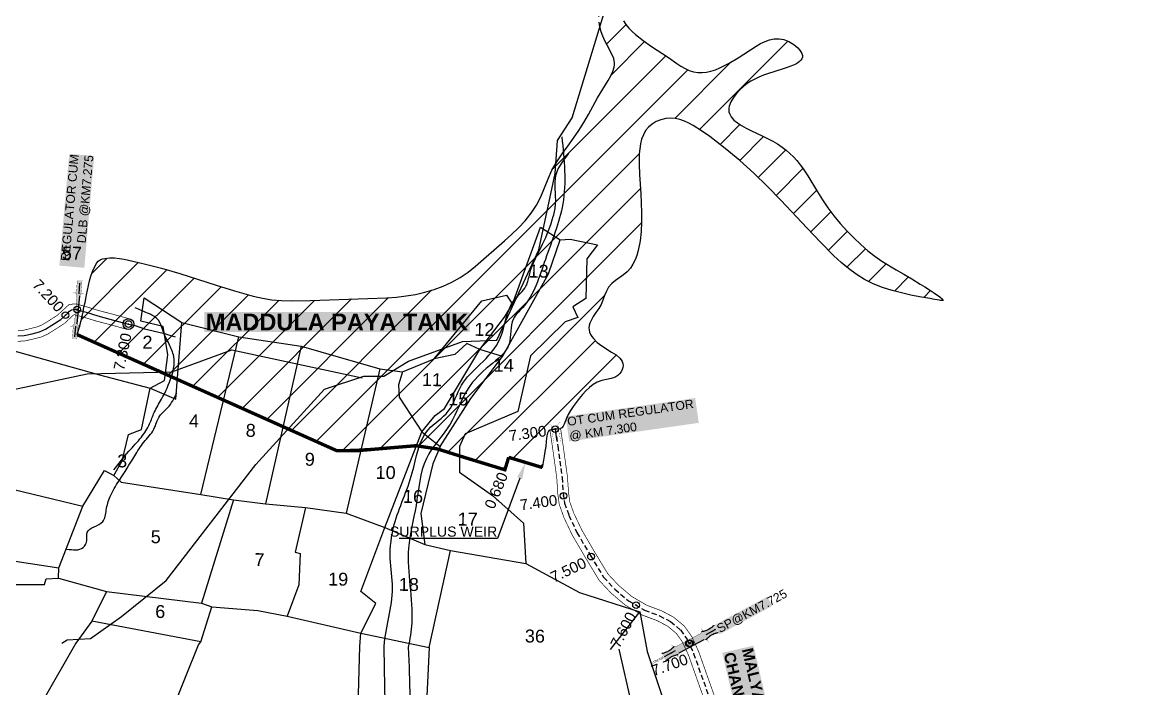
# Model space of a CAD drawing. Header units: inches. Extents: x 200798 to 217883, y 1619867 to 1626420.
# Drawn here: x 203140 to 204803, y 1623273 to 1624264 of the extents above; entities that cross this region are included whole.
import ezdxf
from ezdxf import colors
from ezdxf.entities.mleader import LeaderData, LeaderLine
from ezdxf.enums import TextEntityAlignment as Align
from ezdxf.math import Vec2, Vec3

# ---------------------------------------------------------------- set-up
doc = ezdxf.new("R2010")
doc.units = ezdxf.units.IN
doc.header["$LTSCALE"] = 15
doc.header["$MEASUREMENT"] = 0
doc.header["$PDMODE"] = 32
doc.header["$PDSIZE"] = 10
doc.linetypes.add('ACAD_ISO02W100', pattern=[15, 12, -3])
doc.linetypes.add('HIDDEN2', pattern=[0.1875, 0.125, -0.0625])
for name, color, linetype in [('CANAL1', 7, 'Continuous'), ('CHANAGE', 1, 'Continuous'), ('DIMENSION', 7, 'Continuous'), ('PLOT', 7, 'Continuous'), ('POINT', 2, 'Continuous'), ('ROAD', 1, 'Continuous'), ('STREAM', 4, 'Continuous'), ('STRUCTURE', 5, 'Continuous'), ('text2', 7, 'Continuous'), ('Unknown_Line_Type', 7, 'Continuous')]:
    doc.layers.add(name, color=color, linetype=linetype)
doc.styles.get("Standard").update_dxf_attribs({"font": 'arial.ttf'})
doc.dimstyles.get("Standard").update_dxf_attribs({"dimtxt": 0.18, "dimasz": 0.18, "dimexe": 0.18, "dimexo": 0.0625, "dimgap": 0.09, "dimtad": 0, "dimtih": 1, "dimtoh": 1, "dimdec": 4, "dimzin": 0, "dimdsep": 46, "dimtxsty": 'Standard', "dimcen": 0.09, "dimadec": 0, "dimazin": 0, "dimtfac": 1, "dimtdec": 4, "dimtofl": 0, "dimtmove": 0, "dimatfit": 3, "dimfxl": 1, "dimtolj": 1, "dimtzin": 0, "dimarcsym": 0})

# ---------------------------------------------------------------- blocks, each defined once
blk = doc.blocks.new('SLB')
at = {"layer": 'STRUCTURE'}
h = blk.add_hatch(dxfattribs=at)
h.set_pattern_fill('DOTS', color=6, scale=20, angle=320.3722, style=0)
h.set_pattern_definition([(320.372247934, (-159.4327, -72.9564), (1.2786241598, 0.5641323054), [0, -1.25])])
h.paths.add_polyline_path([(769699.5, 1706871.1), (769699.5, 1706861.1), (769729.1, 1706861.1), (769732.1, 1706863.1), (769792.1, 1706863.1), (769795.1, 1706861.1), (769824.7, 1706861.1), (769824.7, 1706871.1), (769795.1, 1706871.1), (769792.1, 1706869.1), (769732.1, 1706869.1), (769729.1, 1706871.1)])
at = {"layer": 'STRUCTURE', "color": 6, "linetype": 'ACAD_ISO02W100', "ltscale": 0.5, "const_width": 0.5}
for points in [[(769699.5, 1706871.1), (769729.1, 1706871.1)], [(769699.5, 1706861.1), (769729.1, 1706861.1)], [(769795.1, 1706871.1), (769824.7, 1706871.1)], [(769795.1, 1706861.1), (769824.7, 1706861.1)]]:
    blk.add_lwpolyline(points, dxfattribs=at)
at = {"layer": 'STRUCTURE', "color": 6, "const_width": 0.628}
for points in [[(769726.1, 1706877.1), (769726.1, 1706873.1), (769732.1, 1706869.1), (769792.1, 1706869.1), (769798.1, 1706873.1), (769798.1, 1706877.1)], [(769726.1, 1706855.1), (769726.1, 1706859.1), (769732.1, 1706863.1), (769792.1, 1706863.1), (769798.1, 1706859.1), (769798.1, 1706855.1)]]:
    blk.add_lwpolyline(points, dxfattribs=at)
at = {"layer": 'STRUCTURE', "color": 6}
blk.add_lwpolyline([(769732.1, 1706863.1), (769792.1, 1706863.1)], dxfattribs=at)
blk.add_lwpolyline([(769732.1, 1706863.1), (769792.1, 1706863.1)], dxfattribs=at)
at = {"layer": 'STRUCTURE', "color": 0}
blk.add_circle((769762.1, 1706866.1), 1.24, dxfattribs=at)
for points in [[(769703.8, 1706866), (769726.7, 1706866)], [(769818.6, 1706865.8), (769795.7, 1706865.8)]]:
    blk.add_leader(points, dimstyle='Standard', override={"dimasz": 10, "dimgap": 0.09, "dimtad": 0}, dxfattribs=at)
blk = doc.blocks.new('SP')
at = {"layer": 'STRUCTURE'}
h = blk.add_hatch(dxfattribs=at)
h.set_pattern_fill('DASH', color=256, scale=8, style=0)
edge = h.paths.add_edge_path()
edge.add_spline(control_points=[(769825.7, 1706742.1), (769825.3, 1706741.8), (769823.8, 1706740.8), (769820.9, 1706740.3), (769817, 1706739.7), (769811.4, 1706738.9), (769804, 1706739.7), (769798.4, 1706741), (769795.6, 1706741.6)], knot_values=[0, 0, 0, 0, 1.613557, 5.24513, 8.624976, 13.470124, 22.190216, 30.746377, 30.746377, 30.746377, 30.746377], degree=3, periodic=0)
edge.add_line((769795.6, 1706741.6), (769792.6, 1706739.6))
edge.add_line((769792.6, 1706739.6), (769732.6, 1706739.6))
edge.add_line((769732.6, 1706739.6), (769729.6, 1706741.6))
edge.add_spline(control_points=[(769729.6, 1706741.6), (769726.9, 1706740.9), (769721.3, 1706739.5), (769713.9, 1706738.5), (769708.3, 1706739.1), (769704.4, 1706739.6), (769701.5, 1706740), (769700, 1706741), (769699.5, 1706741.3)], knot_values=[0, 0, 0, 0, 8.556161, 17.276253, 22.121402, 25.501247, 29.13282, 30.746377, 30.746377, 30.746377, 30.746377], degree=3, periodic=0)
edge.add_line((769699.5, 1706741.3), (769699.5, 1706722.1))
edge.add_spline(control_points=[(769699.5, 1706722.1), (769700, 1706722.4), (769701.4, 1706723.4), (769704.3, 1706724), (769708.2, 1706724.5), (769713.8, 1706725.3), (769721.2, 1706724.5), (769726.8, 1706723.3), (769729.6, 1706722.6)], knot_values=[0, 0, 0, 0, 1.613557, 5.24513, 8.624976, 13.470124, 22.190216, 30.746377, 30.746377, 30.746377, 30.746377], degree=3, periodic=0)
edge.add_line((769729.6, 1706722.6), (769732.6, 1706724.6))
edge.add_line((769732.6, 1706724.6), (769792.6, 1706724.6))
edge.add_line((769792.6, 1706724.6), (769795.6, 1706722.6))
edge.add_spline(control_points=[(769795.6, 1706722.6), (769798.4, 1706723.3), (769803.9, 1706724.8), (769811.3, 1706725.8), (769817, 1706725.1), (769820.9, 1706724.7), (769823.8, 1706724.2), (769825.2, 1706723.3), (769825.7, 1706723)], knot_values=[0, 0, 0, 0, 8.556161, 17.276253, 22.121402, 25.501247, 29.13282, 30.746377, 30.746377, 30.746377, 30.746377], degree=3, periodic=0)
edge.add_line((769825.7, 1706723), (769825.7, 1706742.1))
h.paths.add_polyline_path([(769764.2, 1706732.1, -1), (769761.1, 1706732.1, -1)], flags=0)
h.paths.add_polyline_path([(769761.1, 1706732.1, 1), (769764.2, 1706732.1, 1)], flags=16)
at = {"layer": 'STRUCTURE', "const_width": 0.628}
for points in [[(769726.6, 1706747.6), (769726.6, 1706743.6), (769732.6, 1706739.6), (769792.6, 1706739.6), (769798.6, 1706743.6), (769798.6, 1706747.6)], [(769726.6, 1706716.6), (769726.6, 1706720.6), (769732.6, 1706724.6), (769792.6, 1706724.6), (769798.6, 1706720.6), (769798.6, 1706716.6)]]:
    blk.add_lwpolyline(points, dxfattribs=at)
at = {"layer": 'STRUCTURE', "color": 3}
blk.add_lwpolyline([(769732.6, 1706724.6), (769792.6, 1706724.6)], dxfattribs=at)
blk.add_lwpolyline([(769732.6, 1706724.6), (769792.6, 1706724.6)], dxfattribs=at)
at = {"layer": 'STRUCTURE', "color": 0}
blk.add_circle((769762.6, 1706732.1), 1.55, dxfattribs=at)
at = {"layer": 'STRUCTURE'}
for points in [[(769699.5, 1706741.3), (769700.9, 1706740.5), (769704.4, 1706739.6), (769707.8, 1706739.2), (769712.6, 1706738.8), (769721.3, 1706739.7), (769729.6, 1706741.6)], [(769699.5, 1706722.1), (769700.9, 1706723), (769704.4, 1706724), (769707.7, 1706724.5), (769712.5, 1706725), (769721.2, 1706724.4), (769729.6, 1706722.6)], [(769825.7, 1706742.1), (769824.3, 1706741.3), (769820.8, 1706740.3), (769817.5, 1706739.8), (769812.7, 1706739.2), (769804, 1706739.9), (769795.6, 1706741.6)], [(769825.7, 1706723), (769824.3, 1706723.8), (769820.8, 1706724.7), (769817.4, 1706725.1), (769812.6, 1706725.5), (769803.9, 1706724.6), (769795.6, 1706722.6)]]:
    blk.add_spline(points, degree=3, dxfattribs=at)
at = {"layer": 'STRUCTURE', "color": 0}
blk.add_text('STREAM', height=5, dxfattribs=at).set_placement((769684.3, 1706732.1), align=Align.MIDDLE_CENTER)
for points in [[(769727.4, 1706732.1), (769700.8, 1706732.1)], [(769824.4, 1706732.1), (769800.5, 1706732.1)]]:
    blk.add_leader(points, dimstyle='Standard', override={"dimasz": 10, "dimgap": 0.09, "dimtad": 0}, dxfattribs=at)
blk = doc.blocks.new('OT')
at = {"layer": 'STRUCTURE', "color": 190}
for points, const_width in [([(769775.2, 1706601.8), (769775.2, 1706597.8), (769769.2, 1706593.8), (769761.8, 1706593.8), (769754.4, 1706593.8), (769748.4, 1706597.8), (769748.4, 1706601.8)], 0.5), ([(769751.4, 1706595.8), (769729.4, 1706595.8)], 0.5), ([(769751.4, 1706579), (769729.4, 1706579)], 0.5), ([(769748.4, 1706573), (769748.4, 1706577), (769754.4, 1706581), (769761.8, 1706581), (769761.8, 1706581), (769761.8, 1706581), (769769.2, 1706581), (769775.2, 1706577), (769775.2, 1706573)], 0.5), ([(769761.8, 1706593.8), (769761.8, 1706581)], 2.5)]:
    blk.add_lwpolyline(points, dxfattribs=dict(at, const_width=const_width))
at = {"layer": 'STRUCTURE', "color": 0}
blk.add_circle((769761.8, 1706587.4), 1.87, dxfattribs=at)
blk.add_leader([(769732.6, 1706587.4), (769753.8, 1706587.4)], dimstyle='Standard', override={"dimasz": 10, "dimgap": 0.09, "dimtad": 0}, dxfattribs=at)

msp = doc.modelspace()

# ---------------------------------------------------------------- hatches: boundary and pattern name
at = {"layer": 'text2'}
h = msp.add_hatch(dxfattribs=at)
h.set_pattern_fill('ANSI31', color=5, scale=300)
h.paths.add_polyline_path([(203912.5, 1623602.2), (203862.5, 1623617.3), (203856.9, 1623598.8), (203756.5, 1623629.8), (203724.8, 1623634.6), (203606.5, 1623627.4), (203221.2, 1623799.7), (203226, 1623816.9), (203226.6, 1623819.5), (203227.3, 1623822.5), (203228, 1623825.7), (203228.8, 1623829.3), (203229.7, 1623833.3), (203230.6, 1623837.6), (203231.6, 1623842.4), (203232.7, 1623847.5), (203233.8, 1623853.1), (203235, 1623859.2), (203236.4, 1623865.7), (203237.8, 1623872.7), (203239.5, 1623879.7), (203241.5, 1623886.7), (203243.8, 1623893.5), (203246.6, 1623900), (203250.1, 1623906.4), (203252.4, 1623909), (203255.3, 1623910.9), (203258.7, 1623912.3), (203262.2, 1623913.2), (203269.5, 1623914.1), (203276.6, 1623914), (203283.7, 1623913.2), (203290.7, 1623911.9), (203318.6, 1623905.6), (203346.2, 1623898.6), (203373.5, 1623890.7), (203427.8, 1623873.3), (203455.1, 1623864.7), (203482.6, 1623857), (203496.5, 1623854), (203510.6, 1623851.7), (203524.7, 1623850.4), (203539, 1623849.9), (203567.6, 1623850.4), (203596, 1623851.5), (203624.5, 1623852.7), (203653.1, 1623853.4), (203681.6, 1623854.6), (203695.8, 1623855.7), (203710, 1623857.3), (203724, 1623859.7), (203737.9, 1623862.9), (203751.6, 1623866.9), (203765, 1623871.8), (203778.1, 1623877.7), (203790.5, 1623884.7), (203802.2, 1623892.8), (203813.3, 1623901.7), (203856.3, 1623939.2), (203866.9, 1623948.7), (203877.2, 1623958.6), (203887, 1623969.1), (203896, 1623980.3), (203903.7, 1623992.2), (203910.1, 1624004.9), (203921, 1624031.3), (203926.9, 1624044.2), (203934, 1624056.7), (203941.9, 1624068.6), (203950.4, 1624080.2), (203958.8, 1624091.7), (203966.8, 1624103.3), (203974.1, 1624115.1), (203981, 1624127.1), (203994.8, 1624151.9), (204002.4, 1624164.7), (204010.6, 1624177.8), (204014.4, 1624184.4), (204017.5, 1624191), (204019.5, 1624197.5), (204019.9, 1624200.8), (204020, 1624204.1), (204018.7, 1624210.6), (204016.1, 1624217), (204008.9, 1624230), (204005.4, 1624236.7), (204002.5, 1624243.4), (204000.1, 1624250.3), (203998.2, 1624257.3), (203996.9, 1624264.3), (203995.9, 1624271.4), (203995.5, 1624278.5), (203995.4, 1624285.7), (203996.5, 1624300.1), (203998.9, 1624314.3), (204002.7, 1624328.2), (204007.6, 1624341.6), (204013.5, 1624354.3), (204019.8, 1624366.4), (204022.7, 1624372.6), (204025.2, 1624379), (204027.1, 1624385.8), (204028.3, 1624393.1), (204028.7, 1624401), (204027.9, 1624409.7), (204026.1, 1624419.1), (204023.7, 1624428.6), (204021.2, 1624437.5), (204020.1, 1624441.4), (204019.2, 1624445), (204018.5, 1624448), (204018.2, 1624450.4), (204018.3, 1624452.1), (204018.9, 1624453), (204020.1, 1624453), (204021.7, 1624452.1), (204023.8, 1624450.5), (204026.2, 1624448.3), (204028.8, 1624445.4), (204031.5, 1624442.2), (204036.7, 1624434.8), (204041.1, 1624426.8), (204044.1, 1624419.1), (204045.5, 1624411.6), (204045.8, 1624404.3), (204045.1, 1624397.3), (204043.5, 1624390.3), (204039, 1624376.8), (204033.9, 1624363.2), (204029.2, 1624349.6), (204025.6, 1624335.8), (204023.2, 1624321.8), (204022.6, 1624314.6), (204022.5, 1624307.4), (204022.8, 1624300.2), (204023.7, 1624293), (204025.2, 1624285.9), (204027.2, 1624279.1), (204029.9, 1624272.6), (204033.1, 1624266.6), (204036.9, 1624261), (204041.3, 1624255.7), (204046, 1624250.7), (204051.2, 1624245.9), (204062.5, 1624237), (204074.7, 1624228.5), (204100, 1624211.7), (204112.4, 1624203.1), (204118.5, 1624199.1), (204124.7, 1624195.6), (204130.9, 1624192.7), (204137.1, 1624190.7), (204143.5, 1624189.6), (204150, 1624189.4), (204156.5, 1624190.1), (204163.1, 1624191.6), (204169.8, 1624193.7), (204176.5, 1624196.4), (204190.1, 1624203.3), (204203.6, 1624211.4), (204230.4, 1624228.8), (204237, 1624232.6), (204243.7, 1624235.8), (204250.5, 1624238.2), (204257.4, 1624239.6), (204264.4, 1624239.8), (204271.6, 1624238.5), (204279, 1624235.6), (204286.2, 1624231.3), (204292.4, 1624226.1), (204295, 1624223.4), (204297, 1624220.5), (204298.5, 1624217.8), (204299.2, 1624215.1), (204299.2, 1624212.5), (204298.4, 1624210.1), (204297, 1624207.9), (204294.9, 1624205.9), (204292.3, 1624203.9), (204289.2, 1624202.1), (204281.9, 1624198.8), (204273.6, 1624195.9), (204256.5, 1624190.6), (204248.7, 1624188.1), (204241.4, 1624185.5), (204234.6, 1624182.8), (204228.4, 1624179.9), (204222.4, 1624176.7), (204216.9, 1624173), (204211.5, 1624168.8), (204206.4, 1624163.9), (204201.4, 1624158.4), (204196.8, 1624152.3), (204193, 1624146), (204190.4, 1624139.7), (204189.8, 1624136.7), (204189.7, 1624133.8), (204190, 1624131.1), (204190.7, 1624128.5), (204193.3, 1624123.5), (204197.4, 1624118.9), (204202.6, 1624114.6), (204208.8, 1624110.6), (204215.8, 1624106.7), (204223.3, 1624102.9), (204239.3, 1624095.4), (204255, 1624087.5), (204262.2, 1624083.3), (204268.9, 1624078.8), (204275, 1624074.1), (204280.7, 1624069.1), (204285.9, 1624064), (204290.7, 1624058.7), (204299.4, 1624047.6), (204307.1, 1624036.1), (204321.5, 1624012.1), (204329, 1624000), (204337.1, 1623988.1), (204345.9, 1623976.3), (204355.3, 1623964.9), (204365.2, 1623953.9), (204375.4, 1623943.5), (204385.8, 1623933.7), (204396.4, 1623924.5), (204407, 1623916.3), (204417.5, 1623908.9), (204438.8, 1623895.9), (204450, 1623889.5), (204461.9, 1623882.7), (204474.5, 1623875), (204481.3, 1623870.8), (204488.3, 1623866.2), (204495.7, 1623861.2), (204503.3, 1623855.8), (204506.9, 1623853.1), (204508, 1623852), (204508.3, 1623851.1), (204507.8, 1623850.7), (204506.6, 1623850.6), (204504.7, 1623850.7), (204502.5, 1623850.9), (204493.1, 1623852.6), (204489.1, 1623853.3), (204485.6, 1623853.9), (204473.5, 1623856.2), (204460.5, 1623858.7), (204446.7, 1623861.7), (204432.5, 1623865.5), (204418.2, 1623870), (204404.4, 1623875.5), (204391.3, 1623882), (204379.1, 1623889.6), (204367.6, 1623898), (204356.6, 1623907.2), (204346.1, 1623916.9), (204326, 1623937.3), (204306.4, 1623958.3), (204267.1, 1623999.8), (204247.2, 1624020.1), (204226.9, 1624039.7), (204206.1, 1624058.6), (204184.4, 1624076.7), (204161.5, 1624094.2), (204149.4, 1624102.7), (204136.9, 1624110.8), (204130.5, 1624114.4), (204123.9, 1624117.4), (204117.2, 1624119.7), (204110.3, 1624121.2), (204103.2, 1624121.8), (204096, 1624121.2), (204088.9, 1624119.4), (204082, 1624116.7), (204075.8, 1624113), (204070.4, 1624108.4), (204066.1, 1624103.1), (204062.8, 1624097.1), (204060.2, 1624090.5), (204058.5, 1624083.5), (204057.3, 1624076.1), (204056.7, 1624068.5), (204056.5, 1624053.1), (204057, 1624038), (204058.8, 1624009.2), (204060.2, 1623981.4), (204060.2, 1623967.4), (204059.5, 1623953.3), (204057.8, 1623939.1), (204055, 1623924.8), (204053, 1623917.7), (204050.5, 1623910.9), (204047.3, 1623904.4), (204043.4, 1623898.5), (204038.7, 1623893.3), (204033.1, 1623888.7), (204021.2, 1623880.3), (204015.7, 1623875.8), (204011.1, 1623870.6), (204007.7, 1623864.5), (204005.1, 1623857.9), (204002.7, 1623851), (203999.8, 1623844.5), (203996.3, 1623838.4), (203992.3, 1623832.5), (203988.2, 1623826.5), (203984.5, 1623820), (203983.1, 1623816.7), (203982.1, 1623813.4), (203981.7, 1623810), (203982, 1623806.7), (203982.8, 1623803.4), (203984.3, 1623800.2), (203986.2, 1623797.1), (203988.5, 1623794), (203994.3, 1623788.3), (204001.1, 1623783.2), (204015.6, 1623773.9), (204022.2, 1623769.5), (204027.6, 1623764.8), (204029.7, 1623762.3), (204031.2, 1623759.8), (204032.3, 1623757), (204032.6, 1623754.1), (204032.3, 1623751.1), (204031.2, 1623747.8), (204029.5, 1623744.6), (204027.3, 1623741.5), (204024.6, 1623738.9), (204021.6, 1623736.8), (204018.3, 1623735.4), (204014.9, 1623734.4), (204007.8, 1623733.2), (204000.8, 1623731.8), (203994.3, 1623729.2), (203988.2, 1623725.6), (203982.5, 1623721.2), (203977.1, 1623716.2), (203972.1, 1623710.7), (203967.4, 1623704.8), (203958.6, 1623692.9), (203954.5, 1623687.1), (203950.7, 1623681.1), (203947.8, 1623674.2), (203945.2, 1623666.8), (203943.6, 1623663.6), (203941.4, 1623661.1), (203938.5, 1623659.6), (203935, 1623659.1), (203927.4, 1623658.7), (203924.2, 1623657.9), (203921.8, 1623656), (203920.3, 1623653.1), (203919.3, 1623649.5), (203918.3, 1623641.3), (203917.5, 1623633.3), (203916.5, 1623626), (203915.5, 1623619.2), (203914.4, 1623613), (203913.4, 1623607.3)])

# ---------------------------------------------------------------- linework, layer by layer
at = {"layer": 'CANAL1', "color": 1, "linetype": 'HIDDEN2', "ltscale": 4, "const_width": 1}
msp.add_lwpolyline([(203132.8, 1623797.8), (203142, 1623798.4), (203153.9, 1623801.1), (203165, 1623803.9), (203173.7, 1623807.8), (203183.5, 1623813.9), (203196.6, 1623822.3), (203206.9, 1623831.9), (203209.8, 1623834.5), (203212.5, 1623836.9), (203218.6, 1623837.5), (203222.9, 1623836.2), (203234.2, 1623833.1), (203251.8, 1623827.6), (203269.5, 1623823), (203295.3, 1623815.9), (203297.2, 1623815.5)], dxfattribs=at)
at = {"layer": 'CANAL1', "color": 200, "const_width": 1}
for points in [[(203133.2, 1623805.8), (203140.8, 1623806.3), (203152, 1623808.9), (203162.4, 1623811.5), (203169.9, 1623814.9), (203179.3, 1623820.7), (203191.7, 1623828.7), (203201.5, 1623837.7), (203204.4, 1623840.4), (203209.2, 1623844.7), (203219.4, 1623845.6), (203225.1, 1623843.9), (203236.4, 1623840.7), (203253.9, 1623835.3), (203271.5, 1623830.8), (203297.2, 1623823.7), (203299, 1623823.3)], [(203132.5, 1623789.8), (203143.1, 1623790.4), (203155.8, 1623793.3), (203167.7, 1623796.3), (203177.5, 1623800.7), (203187.8, 1623807.2), (203201.5, 1623816), (203212.4, 1623826), (203215.1, 1623828.6), (203215.9, 1623829.2), (203217.8, 1623829.4), (203220.6, 1623828.5), (203231.9, 1623825.4), (203249.6, 1623819.9), (203267.4, 1623815.3), (203293.4, 1623808.1), (203295.6, 1623807.7)], [(203923.8, 1623658.2), (203927.6, 1623632.8), (203934, 1623586.7), (203935.5, 1623563.3), (203937.7, 1623547.4), (203944.5, 1623528.2), (203956.9, 1623501.9), (203977.1, 1623467.4), (203997.3, 1623434), (204014.9, 1623415.3), (204036, 1623397.4), (204061, 1623382.8), (204083.2, 1623374.5), (204098.7, 1623366.3), (204112, 1623355.2), (204120.9, 1623342.5), (204130, 1623322.8), (204158.2, 1623243.1)], [(203939.7, 1623660.1), (203943.4, 1623635), (203949.9, 1623588.3), (203951.5, 1623564.9), (203953.3, 1623551.2), (203959.3, 1623534.3), (203971.1, 1623509.4), (203990.8, 1623475.6), (204010.1, 1623443.8), (204026, 1623426.9), (204045.3, 1623410.5), (204067.9, 1623397.3), (204089.8, 1623389.1), (204107.6, 1623379.7), (204123.9, 1623366.1), (204134.9, 1623350.4), (204144.8, 1623328.8), (204173.3, 1623248.5)]]:
    msp.add_lwpolyline(points, dxfattribs=at)
at = {"layer": 'CANAL1', "color": 3, "linetype": 'HIDDEN2', "ltscale": 4}
msp.add_lwpolyline([(203931.7, 1623659.3), (203935.5, 1623633.9), (203942, 1623587.5), (203943.5, 1623564.1), (203945.5, 1623549.3), (203951.9, 1623531.3), (203964, 1623505.6), (203984, 1623471.5), (204003.7, 1623438.9), (204020.4, 1623421.1), (204040.6, 1623404), (204064.5, 1623390.1), (204086.5, 1623381.8), (204103.2, 1623373), (204118, 1623360.6), (204127.9, 1623346.4), (204137.4, 1623325.8), (204165.7, 1623245.8), (204190.4, 1623179), (204196.4, 1623162.3), (204197.8, 1623152.5)], dxfattribs=at)
at = {"layer": 'CANAL1', "color": 1, "linetype": 'HIDDEN2', "ltscale": 4}
msp.add_lwpolyline([(203931.7, 1623659.3), (203935.5, 1623633.9), (203942, 1623587.5), (203943.5, 1623564.1), (203945.5, 1623549.3), (203951.9, 1623531.3), (203964, 1623505.6), (203984, 1623471.5), (204003.7, 1623438.9), (204020.4, 1623421.1), (204040.6, 1623404), (204064.5, 1623390.1), (204086.5, 1623381.8), (204103.2, 1623373), (204118, 1623360.6), (204127.9, 1623346.4), (204137.4, 1623325.8), (204165.7, 1623245.8), (204190.4, 1623179), (204196.4, 1623162.3), (204197.8, 1623152.5)], dxfattribs=at)
at = {"layer": 'PLOT'}
for points in [[(203119.8, 1623777.8), (203254, 1623740.1), (203329.7, 1623720.4), (203350.9, 1623731.5), (203355.9, 1623769.7), (203348.9, 1623811.9), (203315.8, 1623819.8), (203320.8, 1623854.3), (203376.8, 1623817.6), (203461.5, 1623796.3), (203553.9, 1623782.4), (203670.8, 1623748.7), (203704.6, 1623744.6), (203751.5, 1623763.6), (203822.5, 1623849.9), (203859.5, 1623858.5), (203868.3, 1623844.9), (203909.8, 1623959.7), (203938.9, 1623940.6), (203954, 1623941.9), (203994.5, 1623933.2), (203978.5, 1623912.3), (203977, 1623853.7), (203958.1, 1623841.1), (203965.4, 1623825.3), (203946.5, 1623818.7), (203894.8, 1623768.2), (203876, 1623685.4), (203797.9, 1623652.2), (203789.6, 1623633.4), (203789.2, 1623595.5), (203838.5, 1623560.8), (203884.7, 1623519.4), (203887.8, 1623459.5), (203967.7, 1623416.1), (204057.6, 1623387.8), (204068.6, 1623328.4)], [(203704.6, 1623744.6), (203698.7, 1623724.9), (203699.5, 1623707), (203733.3, 1623655.3), (203760.7, 1623633.5), (203806.1, 1623704.7), (203853.5, 1623767.1), (203921.7, 1623890.1), (203938.9, 1623940.6)], [(203641, 1623335.9), (203642.7, 1623355.6), (203665.1, 1623400.1), (203642.7, 1623417.8), (203678.4, 1623513), (203733.3, 1623655.3), (203753, 1623679.7), (203767, 1623689.8), (203819.8, 1623777.8), (203856.3, 1623826), (203868.3, 1623844.9)], [(203193.1, 1623437.8), (203193.9, 1623452.8), (203229.6, 1623544.5), (203261.6, 1623597.7), (203275.3, 1623590.3), (203288, 1623612), (203297.1, 1623651.5), (203316.8, 1623658.8), (203329.7, 1623720.4), (203367.5, 1623703.7), (203376.8, 1623817.6)], [(203404.7, 1623562.2), (203461.5, 1623796.3)], [(203553.9, 1623782.4), (203501, 1623548.3)], [(203853.5, 1623767.1), (203819.8, 1623777.8), (203800.5, 1623786.4), (203782.4, 1623770.3), (203751.5, 1623763.6)], [(203670.8, 1623748.7), (203621, 1623534.3)], [(203760.7, 1623633.5), (203749.7, 1623607.5), (203731.9, 1623534), (203737.7, 1623487.5)], [(202903.6, 1623606.6), (203081.1, 1623580.6), (203229.6, 1623544.5)], [(203275.3, 1623590.3), (203286.2, 1623580.4), (203404.7, 1623562.2), (203453.4, 1623554), (203501, 1623548.3), (203560.4, 1623542.7), (203621, 1623534.3), (203678.4, 1623513), (203737.7, 1623487.5), (203775.9, 1623478.9)], [(203453.4, 1623554), (203406, 1623400.3)], [(203560.4, 1623542.7), (203545.3, 1623476.2), (203552.3, 1623474.5), (203550.7, 1623427.6), (203533, 1623381.3)], [(202875.4, 1623501.7), (203193.9, 1623452.8)], [(203744.4, 1623334.7), (203775.9, 1623478.9), (203887.8, 1623459.5)], [(202958.5, 1623343.9), (202988.9, 1623428), (203172.5, 1623428.2), (203174.8, 1623436.5), (203193.1, 1623437.8), (203264.5, 1623417.9), (203406, 1623400.3), (203421.2, 1623394.8), (203489.7, 1623389.4), (203533, 1623381.3), (203642.7, 1623355.6), (203744.4, 1623334.7)], [(203264.5, 1623417.9), (203242.6, 1623373.9), (203218.9, 1623340.9)], [(203401.5, 1623338.7), (203405, 1623343.1), (203421.2, 1623394.8)], [(204013.9, 1623331.5), (204057.6, 1623387.8)], [(203405, 1623343.1), (203242.6, 1623373.9)], [(203218.9, 1623340.9), (203071.5, 1623083.5), (203063, 1622947.4), (203049.1, 1622908.7), (203013.2, 1622813.4), (202939.7, 1622706.9), (202904.7, 1622667.5)], [(203377.8, 1622886.9), (203414, 1622958.5), (203438.4, 1623032.9), (203312.5, 1623093.8), (203322.1, 1623141.3), (203401.5, 1623338.7)], [(203482.4, 1622333), (203526.6, 1622385.6), (203572.6, 1622484.5), (203568.4, 1622514.4), (203573.4, 1622565.8), (203596.3, 1622573.8), (203647.6, 1622676.8), (203680.3, 1622745.9), (203673.6, 1622828.4), (203653.2, 1622909.8), (203652.4, 1623011.9), (203659.3, 1623069.9), (203663.1, 1623125.5), (203636.3, 1623158.5), (203641, 1623335.9)], [(203744.4, 1623334.7), (203730.6, 1623044.8), (203731.9, 1622837)], [(203796.2, 1622842.2), (203923.3, 1622892.3), (203962.5, 1622903.8), (204048.5, 1622961.3), (204063.6, 1623171.3), (204027, 1623332.2)], [(204068.6, 1623328.4), (204121.6, 1623169.3), (204124, 1622965.6), (204332.1, 1622626.3), (204332.3, 1622587.9), (204361.4, 1622528.3), (204418.9, 1622490.3), (204456.7, 1622463.8), (204422.3, 1622282.2)]]:
    msp.add_lwpolyline(points, dxfattribs=at)
at = {"layer": 'POINT'}
for p in [(203221, 1623837, 154), (203931.7, 1623659.3), (204132, 1623341, 156)]:
    msp.add_point(p, dxfattribs=at)
at = {"layer": 'POINT', "color": 3}
for p in [(203944, 1623560.1), (203985, 1623469.7), (204051.9, 1623397.4), (204130.6, 1623340.6)]:
    msp.add_point(p, dxfattribs=at)
at = {"layer": 'ROAD'}
for points in [[(203198.4, 1623341.1), (203206.1, 1623346.1), (203241, 1623347.9), (203286.9, 1623380.8), (203353.2, 1623434.4), (203486.8, 1623606.5), (203588.6, 1623718.6), (203647.2, 1623738.1), (203677, 1623737.8), (203713.7, 1623760.4), (203794, 1623789.4), (203845.1, 1623791.6), (203907.3, 1623925.7), (203931.7, 1624039.3), (203935.1, 1624088.7), (203956.8, 1624122.1), (204096.6, 1624581.9), (204172.2, 1624658.5), (204261.1, 1624767.9), (204330.9, 1624836), (204803.5, 1625441)], [(201938.4, 1623719.6), (202126.6, 1623681.6), (202246.8, 1623667.1), (202398.2, 1623697.4), (202553.9, 1623724.4), (202653.5, 1623725.7), (202735.7, 1623744.8), (202962.7, 1623720.3), (203109.8, 1623714.7), (203235.7, 1623741.3), (203361.8, 1623744.3), (203451.1, 1623777), (203644.5, 1623735.4)]]:
    msp.add_lwpolyline(points, dxfattribs=at)
at = {"layer": 'STREAM'}
for points, knots in [([(203941.6, 1624093.7), (203945, 1624060), (203951.5, 1623997.1), (203915.9, 1623914.6), (203899.1, 1623852.7), (203862.7, 1623820.5), (203870, 1623780.7), (203831.9, 1623753.2), (203796.2, 1623718.6), (203779.5, 1623663.4), (203731.1, 1623616.3), (203727.7, 1623547.2), (203705.1, 1623467.5), (203723.7, 1623395.4), (203715.6, 1623346.9), (203713.3, 1623335.1)], [0, 0, 0, 0, 5.17922, 9.680954, 13.838452, 14.930264, 16.887242, 19.183795, 21.57736, 24.672647, 27.888265, 31.632595, 34.972046, 40.789098, 42.668413, 42.668413, 42.668413, 42.668413]), ([(203677.2, 1623335.5), (203677.2, 1623335.8), (203679.5, 1623365.2), (203695.1, 1623408.6), (203683.8, 1623469.1), (203691.9, 1623528.5), (203722, 1623587.3), (203729.9, 1623656.4), (203778.2, 1623683), (203788.4, 1623726.7), (203822.4, 1623756.8), (203857.8, 1623794.8), (203858.6, 1623845.8), (203890, 1623868.4), (203894.5, 1623900.6), (203913.6, 1623932.8), (203927.3, 1623967.4), (203934.9, 1624001.9), (203926.5, 1624036.8), (203943.7, 1624058.8), (203951.8, 1624069.2)], [129.039603, 129.039603, 129.039603, 129.039603, 129.091605, 133.652555, 135.936289, 138.568006, 142.810557, 146.372791, 148.48602, 150.737483, 152.907876, 155.468077, 158.634315, 160.007501, 161.042722, 163.515014, 165.81854, 166.819645, 169.009358, 170.97095, 170.97095, 170.97095, 170.97095]), ([(203713.3, 1623335.1), (203719.4, 1623166.7), (203710.4, 1623121.5), (203702.8, 1623043.3), (203702.2, 1622950), (203697.3, 1622878.5), (203730.1, 1622822), (203712.7, 1622765.1), (203731, 1622697.6), (203692.6, 1622645.5), (203657.8, 1622593.9), (203645.8, 1622538.8), (203650.6, 1622475.8), (203583.6, 1622442), (203560.9, 1622374), (203528.1, 1622300.4), (203456.4, 1622269.5), (203408.6, 1622209.6), (203344.2, 1622158.2), (203258.3, 1622106.8), (203214.1, 1622010.1), (203153.1, 1621930.7), (203070.1, 1621890.2), (202962.7, 1621926.1), (202955.2, 1621815.1), (202949.5, 1621739.1), (202901.7, 1621657.8), (202822.7, 1621650.6), (202748.6, 1621617.2), (202674.2, 1621601.9), (202593, 1621534), (202636.1, 1621437.7), (202643.9, 1621356.1), (202644.4, 1621303.8), (202646.6, 1621244.1), (202618.2, 1621188.5), (202578.3, 1621137.2), (202538.2, 1621098.9), (202490.3, 1621039.2), (202447, 1621005.5), (202416.1, 1620981.4)], [3114.346054, 3114.346054, 3114.346054, 3114.346054, 3193.735638, 3551.129199, 3860.237759, 4091.818524, 4212.253611, 4457.177755, 4617.051632, 4846.70395, 5023.899045, 5212.94387, 5382.461137, 5568.906108, 5838.426719, 6049.483577, 6310.152673, 6539.289079, 6771.900422, 7096.627169, 7466.504332, 7759.012172, 8032.626799, 8327.488701, 8551.314179, 8873.504696, 9132.118729, 9339.457715, 9587.947941, 9909.075697, 10059.676047, 10522.132654, 10699.888244, 10862.269999, 11019.443436, 11262.635003, 11432.845417, 11641.186226, 11789.587045, 12160.95051, 12160.95051, 12160.95051, 12160.95051]), ([(202435.7, 1621015.3), (202450.6, 1621026.8), (202482.7, 1621051.6), (202522.6, 1621102.2), (202556.7, 1621149.8), (202608.7, 1621199.3), (202625.2, 1621281.2), (202616.4, 1621368.9), (202611.8, 1621446), (202598.8, 1621507.4), (202578, 1621567), (202629.5, 1621632.6), (202691.2, 1621607.5), (202743.4, 1621634.2), (202790.4, 1621662.1), (202843.3, 1621689.8), (202907.8, 1621699.9), (202914.2, 1621762.8), (202937.5, 1621827.3), (202924.6, 1621897.8), (202968.7, 1621964.9), (202964.6, 1622031), (202950.9, 1622096), (202979.1, 1622138), (203028.6, 1622176.7), (203103.8, 1622164.8), (203206.5, 1622150.8), (203294.2, 1622164.1), (203377, 1622189.8), (203394.6, 1622240.7), (203444.9, 1622258), (203474.2, 1622317.9), (203538.2, 1622367.8), (203584.7, 1622443.9), (203593.9, 1622519), (203624.9, 1622566.5), (203634.9, 1622626.8), (203680.2, 1622673.6), (203714.2, 1622738.1), (203705.7, 1622795.8), (203696.2, 1622842.2), (203687.7, 1622886.1), (203654.4, 1622951.4), (203690, 1623036.9), (203684.5, 1623118.4), (203680.6, 1623160.1), (203677.2, 1623335.5)], [0, 0, 0, 0, 179.244014, 385.375465, 610.367919, 738.208002, 1061.49559, 1348.332001, 1588.767154, 1791.561908, 1953.150964, 2164.277418, 2412.453087, 2483.826412, 2713.081484, 2934.241978, 3064.500984, 3275.926997, 3434.350673, 3739.734995, 3899.215539, 4169.768214, 4346.045987, 4508.665109, 4618.232938, 4931.881667, 5164.976515, 5621.231737, 5778.937304, 5942.790141, 6079.183836, 6250.02023, 6546.641575, 6848.703159, 7069.783153, 7254.860428, 7377.927314, 7639.223077, 7857.343013, 8043.949206, 8177.278168, 8311.876833, 8469.209287, 8852.954357, 9108.894869, 9250.090542, 9250.090542, 9250.090542, 9250.090542])]:
    msp.add_open_spline(points, degree=3, knots=knots, dxfattribs=at)
for points in [[(203275.6, 1623598.6), (203297.8, 1623626.3), (203316.6, 1623647.5), (203328.6, 1623667), (203335.6, 1623684.1), (203346.2, 1623703.6), (203361.3, 1623737.9), (203364.3, 1623749.3), (203364.5, 1623767.5), (203357.9, 1623785.4), (203348.2, 1623806.3), (203341.9, 1623821.4), (203328.4, 1623830.5), (203307.1, 1623839.6)], [(203205.5, 1623481), (203229.9, 1623483.2), (203235.4, 1623493.9), (203235.9, 1623505.6), (203259, 1623521.8), (203264.2, 1623538.9), (203270.1, 1623559.2), (203283.3, 1623582.6), (203306.6, 1623619.4), (203320.1, 1623639.9), (203335, 1623659.1), (203343.8, 1623679), (203355.4, 1623691), (203369.2, 1623713)]]:
    msp.add_spline(points, degree=3, dxfattribs=at)
at = {"layer": 'text2', "color": 1, "const_width": 5, "elevation": 154}
msp.add_lwpolyline([(203221.2, 1623799.7), (203606.5, 1623627.4), (203640.6, 1623627.5), (203689.8, 1623631.7), (203724.8, 1623634.6), (203756.5, 1623629.8), (203797.3, 1623617), (203856.9, 1623598.8), (203862.5, 1623617.3)], dxfattribs=at)
at = {"layer": 'text2', "color": 5, "const_width": 5, "elevation": 154}
msp.add_lwpolyline([(203862.5, 1623617.3), (203912.5, 1623602.2)], dxfattribs=at)
at = {"layer": 'text2', "color": 5}
for points in [[(203912.5, 1623602.2, 3.3), (203862.5, 1623617.3, 154), (203856.9, 1623598.8, 154), (203756.5, 1623629.8, 154), (203724.8, 1623634.6, 154), (203606.5, 1623627.4, 154), (203221.2, 1623799.7, 154), (203226, 1623816.9, 42.5), (203226.6, 1623819.5, 35.9), (203227.3, 1623822.5, 29.7), (203228, 1623825.7, 24.1), (203228.8, 1623829.3, 18.9), (203229.7, 1623833.3, 14.3), (203230.6, 1623837.6, 10.2), (203231.6, 1623842.4, 6.8), (203232.7, 1623847.5, 4), (203233.8, 1623853.1, 1.8), (203235, 1623859.2, 0.4), (203236.4, 1623865.7, -0.4), (203237.8, 1623872.7, -0.5), (203239.5, 1623879.7, -0.3), (203241.5, 1623886.7, -0.1), (203243.8, 1623893.5, 0), (203246.6, 1623900, 0), (203250.1, 1623906.4, 0), (203252.4, 1623909, 0), (203255.3, 1623910.9, 0), (203258.7, 1623912.3, 0), (203262.2, 1623913.2, 0), (203269.5, 1623914.1, 0), (203276.6, 1623914, 0), (203283.7, 1623913.2, 0), (203290.7, 1623911.9, 0), (203318.6, 1623905.6, 0), (203346.2, 1623898.6, 0), (203373.5, 1623890.7, 0), (203427.8, 1623873.3, 0), (203455.1, 1623864.7, 0), (203482.6, 1623857, 0), (203496.5, 1623854, 0), (203510.6, 1623851.7, 0), (203524.7, 1623850.4, 0), (203539, 1623849.9, 0), (203567.6, 1623850.4, 0), (203596, 1623851.5, 0), (203624.5, 1623852.7, 0), (203653.1, 1623853.4, 0), (203681.6, 1623854.6, 0), (203695.8, 1623855.7, 0), (203710, 1623857.3, 0), (203724, 1623859.7, 0), (203737.9, 1623862.9, 0), (203751.6, 1623866.9, 0), (203765, 1623871.8, 0), (203778.1, 1623877.7, 0), (203790.5, 1623884.7, 0), (203802.2, 1623892.8, 0), (203813.3, 1623901.7, 0), (203856.3, 1623939.2, 0), (203866.9, 1623948.7, 0), (203877.2, 1623958.6, 0), (203887, 1623969.1, 0), (203896, 1623980.3, 0), (203903.7, 1623992.2, 0), (203910.1, 1624004.9, 0), (203921, 1624031.3, 0), (203926.9, 1624044.2, 0), (203934, 1624056.7, 0), (203941.9, 1624068.6, 0), (203950.4, 1624080.2, 0), (203958.8, 1624091.7, 0), (203966.8, 1624103.3, 0), (203974.1, 1624115.1, 0), (203981, 1624127.1, 0), (203994.8, 1624151.9, 0), (204002.4, 1624164.7, 0), (204010.6, 1624177.8, 0), (204014.4, 1624184.4, 0), (204017.5, 1624191, 0), (204019.5, 1624197.5, 0), (204019.9, 1624200.8, 0), (204020, 1624204.1, 0), (204018.7, 1624210.6, 0), (204016.1, 1624217, 0), (204008.9, 1624230, 0), (204005.4, 1624236.7, 0), (204002.5, 1624243.4, 0), (204000.1, 1624250.3, 0), (203998.2, 1624257.3, 0), (203996.9, 1624264.3, 0)], [(204033.1, 1624266.6, 0), (204036.9, 1624261, 0), (204041.3, 1624255.7, 0), (204046, 1624250.7, 0), (204051.2, 1624245.9, 0), (204062.5, 1624237, 0), (204074.7, 1624228.5, 0), (204100, 1624211.7, 0), (204112.4, 1624203.1, 0), (204118.5, 1624199.1, 0), (204124.7, 1624195.6, 0), (204130.9, 1624192.7, 0), (204137.1, 1624190.7, 0), (204143.5, 1624189.6, 0), (204150, 1624189.4, 0), (204156.5, 1624190.1, 0), (204163.1, 1624191.6, 0), (204169.8, 1624193.7, 0), (204176.5, 1624196.4, 0), (204190.1, 1624203.3, 0), (204203.6, 1624211.4, 0), (204230.4, 1624228.8, 0), (204237, 1624232.6, 0), (204243.7, 1624235.8, 0), (204250.5, 1624238.2, 0), (204257.4, 1624239.6, 0), (204264.4, 1624239.8, 0), (204271.6, 1624238.5, 0), (204279, 1624235.6, 0), (204286.2, 1624231.3, 0), (204292.4, 1624226.1, 0), (204295, 1624223.4, 0), (204297, 1624220.5, 0), (204298.5, 1624217.8, 0), (204299.2, 1624215.1, 0), (204299.2, 1624212.5, 0), (204298.4, 1624210.1, 0), (204297, 1624207.9, 0), (204294.9, 1624205.9, 0), (204292.3, 1624203.9, 0), (204289.2, 1624202.1, 0), (204281.9, 1624198.8, 0), (204273.6, 1624195.9, 0), (204256.5, 1624190.6, 0), (204248.7, 1624188.1, 0), (204241.4, 1624185.5, 0), (204234.6, 1624182.8, 0), (204228.4, 1624179.9, 0), (204222.4, 1624176.7, 0), (204216.9, 1624173, 0), (204211.5, 1624168.8, 0), (204206.4, 1624163.9, 0), (204201.4, 1624158.4, 0), (204196.8, 1624152.3, 0), (204193, 1624146, 0), (204190.4, 1624139.7, 0), (204189.8, 1624136.7, 0), (204189.7, 1624133.8, 0), (204190, 1624131.1, 0), (204190.7, 1624128.5, 0), (204193.3, 1624123.5, 0), (204197.4, 1624118.9, 0), (204202.6, 1624114.6, 0), (204208.8, 1624110.6, 0), (204215.8, 1624106.7, 0), (204223.3, 1624102.9, 0), (204239.3, 1624095.4, 0), (204255, 1624087.5, 0), (204262.2, 1624083.3, 0), (204268.9, 1624078.8, 0), (204275, 1624074.1, 0), (204280.7, 1624069.1, 0), (204285.9, 1624064, 0), (204290.7, 1624058.7, 0), (204299.4, 1624047.6, 0), (204307.1, 1624036.1, 0), (204321.5, 1624012.1, 0), (204329, 1624000, 0), (204337.1, 1623988.1, 0), (204345.9, 1623976.3, 0), (204355.3, 1623964.9, 0), (204365.2, 1623953.9, 0), (204375.4, 1623943.5, 0), (204385.8, 1623933.7, 0), (204396.4, 1623924.5, 0), (204407, 1623916.3, 0), (204417.5, 1623908.9, 0), (204438.8, 1623895.9, 0), (204450, 1623889.5, 0), (204461.9, 1623882.7, 0), (204474.5, 1623875, 0), (204481.3, 1623870.8, 0), (204488.3, 1623866.2, 0), (204495.7, 1623861.2, 0), (204503.3, 1623855.8, 0), (204506.9, 1623853.1, 0), (204508, 1623852, 0), (204508.3, 1623851.1, 0), (204507.8, 1623850.7, 0), (204506.6, 1623850.6, 0), (204504.7, 1623850.7, 0), (204502.5, 1623850.9, 0), (204493.1, 1623852.6, 0), (204489.1, 1623853.3, 0), (204485.6, 1623853.9, 0), (204473.5, 1623856.2, 0), (204460.5, 1623858.7, 0), (204446.7, 1623861.7, 0), (204432.5, 1623865.5, 0), (204418.2, 1623870, 0), (204404.4, 1623875.5, 0), (204391.3, 1623882, 0), (204379.1, 1623889.6, 0), (204367.6, 1623898, 0), (204356.6, 1623907.2, 0), (204346.1, 1623916.9, 0), (204326, 1623937.3, 0), (204306.4, 1623958.3, 0), (204267.1, 1623999.8, 0), (204247.2, 1624020.1, 0), (204226.9, 1624039.7, 0), (204206.1, 1624058.6, 0), (204184.4, 1624076.7, 0), (204161.5, 1624094.2, 0), (204149.4, 1624102.7, 0), (204136.9, 1624110.8, 0), (204130.5, 1624114.4, 0), (204123.9, 1624117.4, 0), (204117.2, 1624119.7, 0), (204110.3, 1624121.2, 0), (204103.2, 1624121.8, 0), (204096, 1624121.2, 0), (204088.9, 1624119.4, 0), (204082, 1624116.7, 0), (204075.8, 1624113, 0), (204070.4, 1624108.4, 0), (204066.1, 1624103.1, 0), (204062.8, 1624097.1, 0), (204060.2, 1624090.5, 0), (204058.5, 1624083.5, 0), (204057.3, 1624076.1, 0), (204056.7, 1624068.5, 0), (204056.5, 1624053.1, 0), (204057, 1624038, 0), (204058.8, 1624009.2, 0), (204060.2, 1623981.4, 0), (204060.2, 1623967.4, 0), (204059.5, 1623953.3, 0), (204057.8, 1623939.1, 0), (204055, 1623924.8, 0), (204053, 1623917.7, 0), (204050.5, 1623910.9, 0), (204047.3, 1623904.4, 0), (204043.4, 1623898.5, 0), (204038.7, 1623893.3, 0), (204033.1, 1623888.7, 0), (204021.2, 1623880.3, 0), (204015.7, 1623875.8, 0), (204011.1, 1623870.6, 0), (204007.7, 1623864.5, 0), (204005.1, 1623857.9, 0), (204002.7, 1623851, 0), (203999.8, 1623844.5, 0), (203996.3, 1623838.4, 0), (203992.3, 1623832.5, 0), (203988.2, 1623826.5, 0), (203984.5, 1623820, 0), (203983.1, 1623816.7, 0), (203982.1, 1623813.4, 0), (203981.7, 1623810, 0), (203982, 1623806.7, 0), (203982.8, 1623803.4, 0), (203984.3, 1623800.2, 0), (203986.2, 1623797.1, 0), (203988.5, 1623794, 0), (203994.3, 1623788.3, 0), (204001.1, 1623783.2, 0), (204015.6, 1623773.9, 0), (204022.2, 1623769.5, 0), (204027.6, 1623764.8, 0), (204029.7, 1623762.3, 0), (204031.2, 1623759.8, 0), (204032.3, 1623757, 0), (204032.6, 1623754.1, 0), (204032.3, 1623751.1, 0), (204031.2, 1623747.8, 0), (204029.5, 1623744.6, 0), (204027.3, 1623741.5, 0), (204024.6, 1623738.9, 0), (204021.6, 1623736.8, 0), (204018.3, 1623735.4, 0), (204014.9, 1623734.4, 0), (204007.8, 1623733.2, 0), (204000.8, 1623731.8, 0), (203994.3, 1623729.2, 0), (203988.2, 1623725.6, 0), (203982.5, 1623721.2, 0), (203977.1, 1623716.2, 0), (203972.1, 1623710.7, 0), (203967.4, 1623704.8, 0), (203958.6, 1623692.9, 0), (203954.5, 1623687.1, 0), (203950.7, 1623681.1, 0), (203947.8, 1623674.2, 0), (203945.2, 1623666.8, 0), (203943.6, 1623663.6, 0), (203941.4, 1623661.1, 0), (203938.5, 1623659.6, 0), (203935, 1623659.1, 0), (203927.4, 1623658.7, 0), (203924.2, 1623657.9, 0), (203921.8, 1623656, 0), (203920.3, 1623653.1, 0.1), (203919.3, 1623649.5, 0.1), (203918.3, 1623641.3, 0), (203917.5, 1623633.3, -0.2), (203916.5, 1623626, -0.5), (203915.5, 1623619.2, -0.5), (203914.4, 1623613, 0), (203913.4, 1623607.3, 1.3), (203912.5, 1623602.2, 3.3)]]:
    msp.add_polyline3d(points, dxfattribs=at)
at = {"layer": 'text2'}
msp.add_circle((203297.2, 1623815.5), 8, dxfattribs=at)
at = {"layer": 'text2', "color": 3}
for p in [(203203.5, 1623828.7), (203297.2, 1623815.5)]:
    msp.add_point(p, dxfattribs=at)
at = {"layer": 'Unknown_Line_Type', "color": 2}
msp.add_lwpolyline([(203132.8, 1623797.8), (203142, 1623798.4), (203153.9, 1623801.1), (203165, 1623803.9), (203173.7, 1623807.8), (203183.5, 1623813.9), (203196.6, 1623822.3), (203206.9, 1623831.9), (203209.8, 1623834.5), (203212.5, 1623836.9), (203218.6, 1623837.5), (203222.9, 1623836.2), (203234.2, 1623833.1), (203251.8, 1623827.6), (203269.5, 1623823), (203295.3, 1623815.9), (203307.1, 1623813.4), (203321.2, 1623808.6), (203348.7, 1623802.1), (203366.8, 1623796.6)], dxfattribs=at)

# ---------------------------------------------------------------- block references
at = {"layer": 'STRUCTURE', "color": 0}
for name, p, xscale, yscale, zscale, rotation in [('SLB', (1345702.6, 981467, 154), 0.6999999999999998, 0.6999999999999998, 0.6999999999999998, 84.92717210214944), ('OT', (1310965.7, 1312359.4), 0.614248709005955, 0.614248709005955, 0.614248709005955, 98.57183487866662), ('SP', (289191.1, 315501.3, 156), 0.7, 0.7, 0.7, 27.99726642172128)]:
    msp.add_blockref(name, p, dxfattribs=dict(at, xscale=xscale, yscale=yscale, zscale=zscale, rotation=rotation))

# ---------------------------------------------------------------- texts
at = {"layer": 'CHANAGE'}
msp.add_text('7.200', height=16, rotation=312.6853, dxfattribs=at).set_placement((203159.2, 1623878.3), align=Align.MIDDLE_LEFT)
for s, rotation, p in [('7.300', 77.9226, (203294.3, 1623801.8)), ('7.300', 7.9581, (203918.4, 1623656.9)), ('0.680', 67.763, (203854.5, 1623593.9)), ('7.400', 7.9581, (203934.6, 1623554)), ('7.500', 25.2211, (203976.4, 1623461.8)), ('7.600', 62.4828, (204045.7, 1623385.5)), ('7.700', 19.5187, (204128, 1623318))]:
    msp.add_text(s, height=16, rotation=rotation, dxfattribs=at).set_placement(p, align=Align.MIDDLE_RIGHT)
at = {"layer": 'DIMENSION'}
for s, height, p in [('57', 19.21, (203213.2, 1623920.9)), ('13', 19.21, (203907.1, 1623894.2)), ('12', 19.21, (203826.4, 1623807.5)), ('2', 19.2, (203325.5, 1623788.5)), ('14', 19.21, (203855.2, 1623754.3)), ('11', 19.21, (203748.5, 1623732.8)), ('15', 19.21, (203787.6, 1623704.2)), ('4', 19.2, (203394.7, 1623671.5)), ('8', 19.2, (203479, 1623657.4)), ('3', 19.2, (203288, 1623612)), ('9', 19.2, (203566.9, 1623614.4)), ('10', 19.21, (203679.6, 1623594.8)), ('16', 19.21, (203720.3, 1623559.1)), ('17', 19.21, (203801.6, 1623525.4)), ('5', 19.2, (203337.8, 1623499.2)), ('7', 19.2, (203492.1, 1623465.2)), ('19', 19.21, (203609, 1623436.2)), ('18', 19.21, (203714.1, 1623428.3)), ('6', 19.2, (203344.5, 1623388)), ('36', 19.21, (203901.5, 1623351.5))]:
    msp.add_text(s, height=height, rotation=359.3267, dxfattribs=at).set_placement(p, align=Align.MIDDLE_CENTER)
at = {"layer": 'STRUCTURE', "color": 5, "attachment_point": 1, "bg_fill": 1, "box_fill_scale": 1.1, "bg_fill_color": 7, "bg_fill_true_color": 16777215, "bg_fill_transparency": 0}
for s, insert, char_height, width, rotation in [('\\pi1.15741; REGULATOR CUM \\P\\pi34.88115;DLB @KM7.275', (203195.9, 1623903.6, 215.6), 13, 164.252, 84.9272), ('OT CUM REGULATOR @ KM 7.300', (203948.7, 1623676.8), 13, 191.868, 8.1424), ('SP@KM7.725', (204170.2, 1623367.3), 13, 86.506, 28.3192), ('{\\fArial|b1|i0|c0|p34;\\C1;MALYALA SUPPLY CHANNEL}', (204225.3, 1623335.3), 16.64, 216.744, 283.0317)]:
    msp.add_mtext(s, dxfattribs=dict(at, insert=insert, char_height=char_height, width=width, rotation=rotation))
at = {"layer": 'STRUCTURE', "color": 5, "insert": (203412.4, 1623831.1, 18.2), "char_height": 25, "width": 389.684, "attachment_point": 1, "bg_fill": 1, "box_fill_scale": 1.1, "bg_fill_color": 7, "bg_fill_true_color": 16777215, "bg_fill_transparency": 0}
msp.add_mtext('{\\fArial|b1|i0|c0|p34;MADDULA PAYA TANK}', dxfattribs=at)

# ---------------------------------------------------------------- leaders
at = {"layer": 'text2'}
ml = msp.add_multileader_mtext('Standard', dxfattribs=at)
ml.set_content('SURPLUS WEIR', color=256)
ml.set_leader_properties()
ml.build(insert=Vec2(0, 0))
ml.multileader.update_dxf_attribs({"text_right_attachment_type": 6, "dogleg_length": 0.36, "arrow_head_size": 25})
ctx = ml.context
ctx.base_point, ctx.char_height, ctx.arrow_head_size, ctx.landing_gap_size, ctx.plane_origin = Vec3(203687.1, 1623506.8), 15, 25, 0.09, Vec3(203608.1, 1623659.9)
ctx.right_attachment, ctx.text_align_type = 6, 2
notes = []
notes.append((ctx, [(1, (1, 1, 0), (203845.9, 1623496.4), (-1, 0), 0.36, [(0, [(203887.5, 1623609.7)], 0, [])])]))
ctx.mtext.insert, ctx.mtext.alignment, ctx.mtext.flow_direction = Vec3(203845.5, 1623514.4), 3, 5
for ctx, leaders in notes:
    for number, flags, end, landing, length, lines in leaders:
        leader = LeaderData()
        leader.index, (leader.has_last_leader_line, leader.has_dogleg_vector, leader.attachment_direction) = number, flags
        leader.last_leader_point, leader.dogleg_vector, leader.dogleg_length = Vec3(end), Vec3(landing), length
        for number, points, colour, breaks in lines:
            line = LeaderLine()
            line.index, line.vertices, line.color, line.breaks = number, Vec3.list(points), colors.encode_raw_color(colour), breaks
            leader.lines.append(line)
        ctx.leaders.append(leader)

doc.saveas('drawing.dxf')
